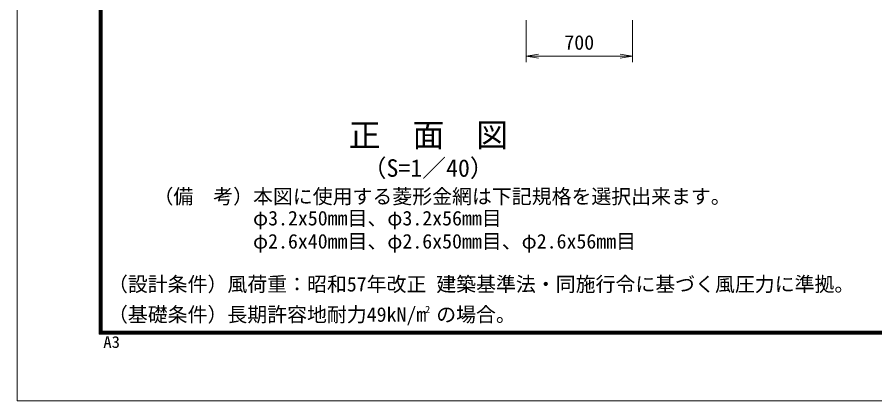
# Model space of a CAD drawing. Units: millimetres, scale not verified, with parts at other scales. Extents: x -8400 to 8400, y -5940 to 5940.
# Drawn here: x -8400 to -2747, y -5940 to -3410 of the extents above; entities that cross this region are included whole.
import ezdxf
from ezdxf.enums import TextEntityAlignment as Align

# ---------------------------------------------------------------- set-up
doc = ezdxf.new("R2010")
doc.units = ezdxf.units.MM
doc.header["$LTSCALE"] = 20
for name, color, linetype, lineweight in [('0-0_D-TTL', 7, 'Continuous', 9), ('0-1_D-TTL-TXT', 7, 'Continuous', 9), ('0-8_D-STR-DIM', 7, 'Continuous', 9), ('0-9_0', 7, 'Continuous', 9)]:
    doc.layers.add(name, color=color, linetype=linetype, lineweight=lineweight)
doc.styles.add('ＭＳ ゴシック', font='')
doc.styles.get('ＭＳ ゴシック').set_extended_font_data('MS Gothic')

# ---------------------------------------------------------------- blocks, each defined once
blk = doc.blocks.new('_Open')
at = {"layer": '0-9_0'}
blk.add_line((-20, 3.333), (0, 0), dxfattribs=at)
blk.add_lwpolyline([(-20, -3.333), (0, 0), (-20, 0)], dxfattribs=at)

msp = doc.modelspace()

# ---------------------------------------------------------------- linework, layer by layer
at = {"layer": '0-0_D-TTL', "color": 2}
msp.add_lwpolyline([(-8400.38, 5939.71), (8399.62, 5939.71), (8399.62, -5940.29), (-8400.38, -5940.29)], close=True, dxfattribs=at)
at = {"layer": '0-0_D-TTL'}
for points in [[(-7860.38, 5499.71), (7859.62, 5499.71), (7859.62, -5500.29), (-7860.38, -5500.29)], [(-7855.38, 5494.71), (7854.62, 5494.71), (7854.62, -5495.29), (-7855.38, -5495.29)], [(-7850.38, 5489.71), (7849.62, 5489.71), (7849.62, -5490.29), (-7850.38, -5490.29)], [(-7845.38, 5484.71), (7844.62, 5484.71), (7844.62, -5485.29), (-7845.38, -5485.29)], [(-7840.38, 5479.71), (7839.62, 5479.71), (7839.62, -5480.29), (-7840.38, -5480.29)]]:
    msp.add_lwpolyline(points, close=True, dxfattribs=at)
at = {"layer": '0-8_D-STR-DIM'}
for p, q in [((-5044.45, -3430.29), (-5044.45, -3707.61)), ((-4344.45, -3430.29), (-4344.45, -3707.61)), ((-4964.45, -3667.61), (-4424.45, -3667.61))]:
    msp.add_line(p, q, dxfattribs=at)

# ---------------------------------------------------------------- block references
at = {"layer": '0-8_D-STR-DIM', "xscale": 4, "yscale": 4, "rotation": 180}
msp.add_blockref('_Open', (-5044.45, -3667.61), dxfattribs=at)
at = {"layer": '0-8_D-STR-DIM', "xscale": 4, "yscale": 4}
msp.add_blockref('_Open', (-4344.45, -3667.61), dxfattribs=at)

# ---------------------------------------------------------------- texts
at = {"layer": '0-0_D-TTL', "style": 'ＭＳ ゴシック', "width": 1.05}
msp.add_text('A3', height=76.97, dxfattribs=at).set_placement((-7832.56, -5613.92), align=Align.BOTTOM_LEFT)
at = {"layer": '0-1_D-TTL-TXT', "style": 'ＭＳ ゴシック'}
for s, height, p in [('正\u3000面\u3000図', 154, (-6214.24, -4311.08)), ('（S=1／40）', 115.4, (-6123.27, -4497.47)), ('（備\u3000考）本図に使用する菱形金網は下記規格を選択出来ます。', 96.19, (-7501.62, -4669.32)), ('\u3000\u3000\u3000\u3000\u3000φ3.2x50mm目、φ3.2x56mm目', 96.19, (-7501.62, -4812.65)), ('\u3000\u3000\u3000\u3000\u3000φ2.6x40mm目、φ2.6x50mm目、φ2.6x56mm目', 96.19, (-7501.62, -4965.04)), ('（設計条件）風荷重：昭和57年改正 建築基準法・同施行令に基づく風圧力に準拠。', 96.19, (-7801.78, -5248.03)), ('（基礎条件）長期許容地耐力49kN/m の場合。', 96.19, (-7801.78, -5448.03)), ('2', 48.11, (-5710.83, -5376.41))]:
    msp.add_text(s, height=height, dxfattribs=at).set_placement(p, align=Align.BOTTOM_LEFT)
at = {"layer": '0-8_D-STR-DIM', "style": 'ＭＳ ゴシック'}
msp.add_text('700', height=96.19, dxfattribs=at).set_placement((-4793.45, -3654.11), align=Align.BOTTOM_LEFT)

doc.saveas('drawing.dxf')
